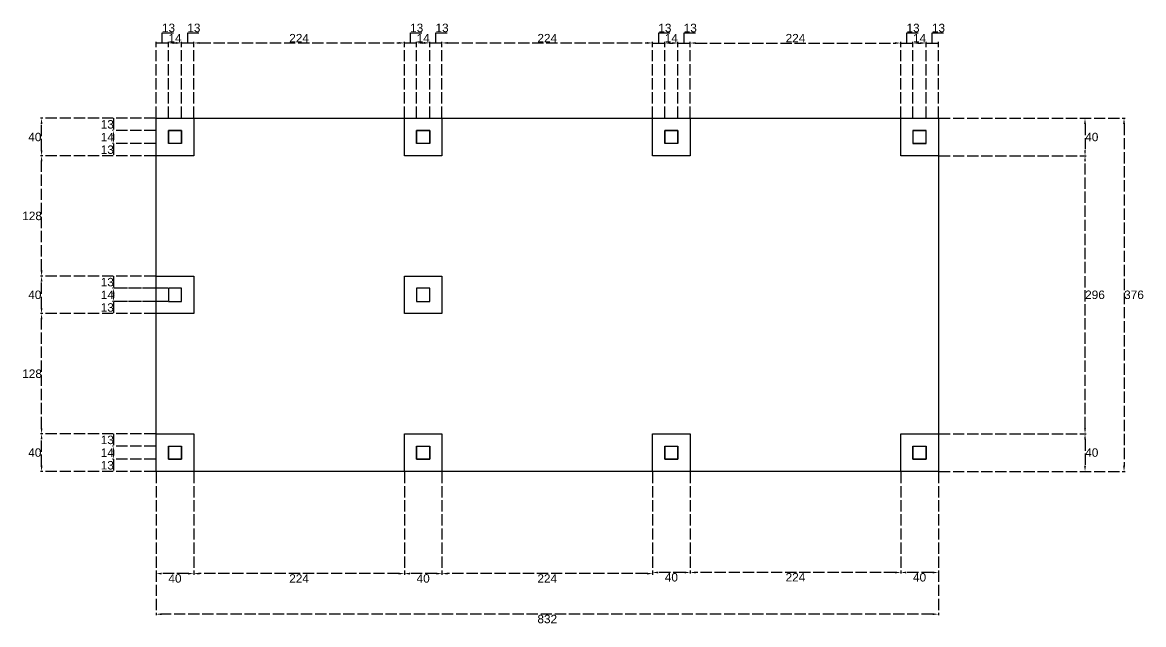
# Model space of a CAD drawing. Header units: millimetres. Extents: x 1435 to 6169, y 1613 to 2820.
# Drawn here: x 4977 to 6169, y 1613 to 2254 of the extents above; entities that cross this region are included whole.
import ezdxf

# ---------------------------------------------------------------- set-up
doc = ezdxf.new("R2010")
doc.units = ezdxf.units.MM
doc.linetypes.add('ACAD_ISO02W100', pattern=[15, 12, -3])
doc.styles.add('Beschriftung', font='Arial.ttf')
doc.dimstyles.new('ISO-25', dxfattribs={"dimtxt": 9, "dimasz": 6, "dimexe": 1.25, "dimexo": 0.625, "dimtad": 2, "dimtih": 1, "dimtoh": 1, "dimtxsty": 'Beschriftung', "dimcen": 2.5, "dimclrd": 6, "dimclre": 6, "dimclrt": 6, "dimadec": 0, "dimazin": 0, "dimtfac": 1, "dimtmove": 1, "dimatfit": 3, "dimfxl": 1, "dimarcsym": 0})

# ---------------------------------------------------------------- blocks, each defined once
blk = doc.blocks.new('*D35')
at = {"color": 6, "linetype": 'ACAD_ISO02W100', "lineweight": -2, "transparency": 16777216}
for p, q in [((5951.7, 2151.6), (6108.3, 2151.6)), ((6107.1, 2145.6), (6107.1, 2117.6)), ((5951.7, 2111.6), (6108.3, 2111.6))]:
    blk.add_line(p, q, dxfattribs=at)
at = {"color": 6, "transparency": 16777216}
for points in [[(6106.1, 2145.6), (6108.1, 2145.6), (6107.1, 2151.6)], [(6106.1, 2117.6), (6108.1, 2117.6), (6107.1, 2111.6)]]:
    blk.add_solid(points, dxfattribs=at)
at = {"layer": 'Defpoints', "color": 0, "transparency": 16777216}
for p in [(5951.1, 2151.6), (5951.1, 2111.6), (6107.1, 2111.6)]:
    blk.add_point(p, dxfattribs=at)
at = {"color": 6, "transparency": 16777216, "insert": (6114.3, 2131.6), "char_height": 9, "attachment_point": 5, "style": 'Beschriftung'}
blk.add_mtext('40', dxfattribs=at)
blk = doc.blocks.new('*D36')
at = {"color": 6, "linetype": 'ACAD_ISO02W100', "lineweight": -2, "transparency": 16777216}
for p, q in [((5951.7, 1815.6), (6108.3, 1815.6)), ((6107.1, 1809.6), (6107.1, 1781.6)), ((5951.7, 1775.6), (6108.3, 1775.6))]:
    blk.add_line(p, q, dxfattribs=at)
at = {"color": 6, "transparency": 16777216}
for points in [[(6106.1, 1809.6), (6108.1, 1809.6), (6107.1, 1815.6)], [(6106.1, 1781.6), (6108.1, 1781.6), (6107.1, 1775.6)]]:
    blk.add_solid(points, dxfattribs=at)
at = {"layer": 'Defpoints', "color": 0, "transparency": 16777216}
for p in [(5951.1, 1815.6), (5951.1, 1775.6), (6107.1, 1775.6)]:
    blk.add_point(p, dxfattribs=at)
at = {"color": 6, "transparency": 16777216, "insert": (6114.3, 1795.6), "char_height": 9, "attachment_point": 5, "style": 'Beschriftung'}
blk.add_mtext('40', dxfattribs=at)
blk = doc.blocks.new('*D37')
at = {"color": 6, "linetype": 'ACAD_ISO02W100', "lineweight": -2, "transparency": 16777216}
for p, q in [((5911.1, 1775), (5911.1, 1666.8)), ((5951.1, 1775), (5951.1, 1666.8)), ((5945.1, 1668), (5917.1, 1668))]:
    blk.add_line(p, q, dxfattribs=at)
at = {"color": 6, "transparency": 16777216}
for points in [[(5917.1, 1669), (5917.1, 1667), (5911.1, 1668)], [(5945.1, 1669), (5945.1, 1667), (5951.1, 1668)]]:
    blk.add_solid(points, dxfattribs=at)
at = {"layer": 'Defpoints', "color": 0, "transparency": 16777216}
for p in [(5911.1, 1775.6), (5951.1, 1775.6), (5911.1, 1668)]:
    blk.add_point(p, dxfattribs=at)
at = {"color": 6, "transparency": 16777216, "insert": (5931.1, 1662.8), "char_height": 9, "attachment_point": 5, "style": 'Beschriftung'}
blk.add_mtext('40', dxfattribs=at)
blk = doc.blocks.new('*D38')
at = {"color": 6, "linetype": 'ACAD_ISO02W100', "lineweight": -2, "transparency": 16777216}
for p, q in [((5687.1, 1775), (5687.1, 1666.8)), ((5911.1, 1775), (5911.1, 1666.8)), ((5905.1, 1668), (5693.1, 1668))]:
    blk.add_line(p, q, dxfattribs=at)
at = {"color": 6, "transparency": 16777216}
for points in [[(5693.1, 1669), (5693.1, 1667), (5687.1, 1668)], [(5905.1, 1669), (5905.1, 1667), (5911.1, 1668)]]:
    blk.add_solid(points, dxfattribs=at)
at = {"layer": 'Defpoints', "color": 0, "transparency": 16777216}
for p in [(5687.1, 1775.6), (5911.1, 1775.6), (5687.1, 1668)]:
    blk.add_point(p, dxfattribs=at)
at = {"color": 6, "transparency": 16777216, "insert": (5799.1, 1662.9), "char_height": 9, "attachment_point": 5, "style": 'Beschriftung'}
blk.add_mtext('224', dxfattribs=at)
blk = doc.blocks.new('*D39')
at = {"color": 6, "linetype": 'ACAD_ISO02W100', "lineweight": -2, "transparency": 16777216}
for p, q in [((5647.1, 1775), (5647.1, 1666.8)), ((5687.1, 1775), (5687.1, 1666.8)), ((5681.1, 1668), (5653.1, 1668))]:
    blk.add_line(p, q, dxfattribs=at)
at = {"color": 6, "transparency": 16777216}
for points in [[(5653.1, 1669), (5653.1, 1667), (5647.1, 1668)], [(5681.1, 1669), (5681.1, 1667), (5687.1, 1668)]]:
    blk.add_solid(points, dxfattribs=at)
at = {"layer": 'Defpoints', "color": 0, "transparency": 16777216}
for p in [(5647.1, 1775.6), (5687.1, 1775.6), (5647.1, 1668)]:
    blk.add_point(p, dxfattribs=at)
at = {"color": 6, "transparency": 16777216, "insert": (5667.1, 1662.8), "char_height": 9, "attachment_point": 5, "style": 'Beschriftung'}
blk.add_mtext('40', dxfattribs=at)
blk = doc.blocks.new('*D40')
at = {"color": 6, "linetype": 'ACAD_ISO02W100', "lineweight": -2, "transparency": 16777216}
for p, q in [((5423.1, 1775), (5423.1, 1665.5)), ((5647.1, 1775), (5647.1, 1665.5)), ((5641.1, 1666.8), (5429.1, 1666.8))]:
    blk.add_line(p, q, dxfattribs=at)
at = {"color": 6, "transparency": 16777216}
for points in [[(5429.1, 1667.8), (5429.1, 1665.8), (5423.1, 1666.8)], [(5641.1, 1667.8), (5641.1, 1665.8), (5647.1, 1666.8)]]:
    blk.add_solid(points, dxfattribs=at)
at = {"layer": 'Defpoints', "color": 0, "transparency": 16777216}
for p in [(5423.1, 1775.6), (5647.1, 1775.6), (5423.1, 1666.8)]:
    blk.add_point(p, dxfattribs=at)
at = {"color": 6, "transparency": 16777216, "insert": (5535.1, 1661.6), "char_height": 9, "attachment_point": 5, "style": 'Beschriftung'}
blk.add_mtext('224', dxfattribs=at)
blk = doc.blocks.new('*D41')
at = {"color": 6, "linetype": 'ACAD_ISO02W100', "lineweight": -2, "transparency": 16777216}
for p, q in [((5383.1, 1775), (5383.1, 1665.5)), ((5423.1, 1775), (5423.1, 1665.5)), ((5417.1, 1666.8), (5389.1, 1666.8))]:
    blk.add_line(p, q, dxfattribs=at)
at = {"color": 6, "transparency": 16777216}
for points in [[(5389.1, 1667.8), (5389.1, 1665.8), (5383.1, 1666.8)], [(5417.1, 1667.8), (5417.1, 1665.8), (5423.1, 1666.8)]]:
    blk.add_solid(points, dxfattribs=at)
at = {"layer": 'Defpoints', "color": 0, "transparency": 16777216}
for p in [(5383.1, 1775.6), (5423.1, 1775.6), (5383.1, 1666.8)]:
    blk.add_point(p, dxfattribs=at)
at = {"color": 6, "transparency": 16777216, "insert": (5403.1, 1661.6), "char_height": 9, "attachment_point": 5, "style": 'Beschriftung'}
blk.add_mtext('40', dxfattribs=at)
blk = doc.blocks.new('*D42')
at = {"color": 6, "linetype": 'ACAD_ISO02W100', "lineweight": -2, "transparency": 16777216}
for p, q in [((5159.1, 1775), (5159.1, 1665.5)), ((5383.1, 1775), (5383.1, 1665.5)), ((5377.1, 1666.8), (5165.1, 1666.8))]:
    blk.add_line(p, q, dxfattribs=at)
at = {"color": 6, "transparency": 16777216}
for points in [[(5165.1, 1667.8), (5165.1, 1665.8), (5159.1, 1666.8)], [(5377.1, 1667.8), (5377.1, 1665.8), (5383.1, 1666.8)]]:
    blk.add_solid(points, dxfattribs=at)
at = {"layer": 'Defpoints', "color": 0, "transparency": 16777216}
for p in [(5159.1, 1775.6), (5383.1, 1775.6), (5159.1, 1666.8)]:
    blk.add_point(p, dxfattribs=at)
at = {"color": 6, "transparency": 16777216, "insert": (5271.1, 1661.6), "char_height": 9, "attachment_point": 5, "style": 'Beschriftung'}
blk.add_mtext('224', dxfattribs=at)
blk = doc.blocks.new('*D43')
at = {"color": 6, "linetype": 'ACAD_ISO02W100', "lineweight": -2, "transparency": 16777216}
for p, q in [((5119.1, 1775), (5119.1, 1665.5)), ((5159.1, 1775), (5159.1, 1665.5)), ((5153.1, 1666.8), (5125.1, 1666.8))]:
    blk.add_line(p, q, dxfattribs=at)
at = {"color": 6, "transparency": 16777216}
for points in [[(5125.1, 1667.8), (5125.1, 1665.8), (5119.1, 1666.8)], [(5153.1, 1667.8), (5153.1, 1665.8), (5159.1, 1666.8)]]:
    blk.add_solid(points, dxfattribs=at)
at = {"layer": 'Defpoints', "color": 0, "transparency": 16777216}
for p in [(5119.1, 1775.6), (5159.1, 1775.6), (5119.1, 1666.8)]:
    blk.add_point(p, dxfattribs=at)
at = {"color": 6, "transparency": 16777216, "insert": (5139.1, 1661.6), "char_height": 9, "attachment_point": 5, "style": 'Beschriftung'}
blk.add_mtext('40', dxfattribs=at)
blk = doc.blocks.new('*D44')
at = {"color": 6, "linetype": 'ACAD_ISO02W100', "lineweight": -2, "transparency": 16777216}
for p, q in [((5951.7, 2151.6), (6149.9, 2151.6)), ((6148.6, 2145.6), (6148.6, 1781.6)), ((5951.7, 1775.6), (6149.9, 1775.6))]:
    blk.add_line(p, q, dxfattribs=at)
at = {"color": 6, "transparency": 16777216}
for points in [[(6147.6, 2145.6), (6149.6, 2145.6), (6148.6, 2151.6)], [(6147.6, 1781.6), (6149.6, 1781.6), (6148.6, 1775.6)]]:
    blk.add_solid(points, dxfattribs=at)
at = {"layer": 'Defpoints', "color": 0, "transparency": 16777216}
for p in [(5951.1, 2151.6), (5951.1, 1775.6), (6148.6, 1775.6)]:
    blk.add_point(p, dxfattribs=at)
at = {"color": 6, "transparency": 16777216, "insert": (6159.2, 1963.6), "char_height": 9, "attachment_point": 5, "style": 'Beschriftung'}
blk.add_mtext('376', dxfattribs=at)
blk = doc.blocks.new('*D45')
at = {"color": 6, "linetype": 'ACAD_ISO02W100', "lineweight": -2, "transparency": 16777216}
for p, q in [((5119.1, 1775), (5119.1, 1622.4)), ((5951.1, 1775), (5951.1, 1622.4)), ((5945.1, 1623.6), (5125.1, 1623.6))]:
    blk.add_line(p, q, dxfattribs=at)
at = {"color": 6, "transparency": 16777216}
for points in [[(5125.1, 1624.6), (5125.1, 1622.6), (5119.1, 1623.6)], [(5945.1, 1624.6), (5945.1, 1622.6), (5951.1, 1623.6)]]:
    blk.add_solid(points, dxfattribs=at)
at = {"layer": 'Defpoints', "color": 0, "transparency": 16777216}
for p in [(5119.1, 1775.6), (5951.1, 1775.6), (5119.1, 1623.6)]:
    blk.add_point(p, dxfattribs=at)
at = {"color": 6, "transparency": 16777216, "insert": (5535.1, 1618.4), "char_height": 9, "attachment_point": 5, "style": 'Beschriftung'}
blk.add_mtext('832', dxfattribs=at)
blk = doc.blocks.new('*D46')
at = {"color": 6, "linetype": 'ACAD_ISO02W100', "lineweight": -2, "transparency": 16777216}
for p, q in [((5118.5, 1815.6), (4996, 1815.6)), ((4997.2, 1781.6), (4997.2, 1809.6)), ((5118.5, 1775.6), (4996, 1775.6))]:
    blk.add_line(p, q, dxfattribs=at)
at = {"color": 6, "transparency": 16777216}
for points in [[(4996.2, 1809.6), (4998.2, 1809.6), (4997.2, 1815.6)], [(4996.2, 1781.6), (4998.2, 1781.6), (4997.2, 1775.6)]]:
    blk.add_solid(points, dxfattribs=at)
at = {"layer": 'Defpoints', "color": 0, "transparency": 16777216}
for p in [(4997.2, 1815.6), (5119.1, 1815.6), (5119.1, 1775.6)]:
    blk.add_point(p, dxfattribs=at)
at = {"color": 6, "transparency": 16777216, "insert": (4990, 1795.6), "char_height": 9, "attachment_point": 5, "style": 'Beschriftung'}
blk.add_mtext('40', dxfattribs=at)
blk = doc.blocks.new('*D47')
at = {"color": 6, "linetype": 'ACAD_ISO02W100', "lineweight": -2, "transparency": 16777216}
for p, q in [((5118.5, 1943.6), (4996, 1943.6)), ((4997.2, 1821.6), (4997.2, 1937.6)), ((5118.5, 1815.6), (4996, 1815.6))]:
    blk.add_line(p, q, dxfattribs=at)
at = {"color": 6, "transparency": 16777216}
for points in [[(4996.2, 1937.6), (4998.2, 1937.6), (4997.2, 1943.6)], [(4996.2, 1821.6), (4998.2, 1821.6), (4997.2, 1815.6)]]:
    blk.add_solid(points, dxfattribs=at)
at = {"layer": 'Defpoints', "color": 0, "transparency": 16777216}
for p in [(4997.2, 1943.6), (5119.1, 1943.6), (5119.1, 1815.6)]:
    blk.add_point(p, dxfattribs=at)
at = {"color": 6, "transparency": 16777216, "insert": (4987.1, 1879.6), "char_height": 9, "attachment_point": 5, "style": 'Beschriftung'}
blk.add_mtext('128', dxfattribs=at)
blk = doc.blocks.new('*D48')
at = {"color": 6, "linetype": 'ACAD_ISO02W100', "lineweight": -2, "transparency": 16777216}
for p, q in [((5118.5, 1983.6), (4996, 1983.6)), ((4997.2, 1949.6), (4997.2, 1977.6)), ((5118.5, 1943.6), (4996, 1943.6))]:
    blk.add_line(p, q, dxfattribs=at)
at = {"color": 6, "transparency": 16777216}
for points in [[(4996.2, 1977.6), (4998.2, 1977.6), (4997.2, 1983.6)], [(4996.2, 1949.6), (4998.2, 1949.6), (4997.2, 1943.6)]]:
    blk.add_solid(points, dxfattribs=at)
at = {"layer": 'Defpoints', "color": 0, "transparency": 16777216}
for p in [(4997.2, 1983.6), (5119.1, 1983.6), (5119.1, 1943.6)]:
    blk.add_point(p, dxfattribs=at)
at = {"color": 6, "transparency": 16777216, "insert": (4990, 1963.6), "char_height": 9, "attachment_point": 5, "style": 'Beschriftung'}
blk.add_mtext('40', dxfattribs=at)
blk = doc.blocks.new('*D49')
at = {"color": 6, "linetype": 'ACAD_ISO02W100', "lineweight": -2, "transparency": 16777216}
for p, q in [((5118.5, 2111.6), (4996, 2111.6)), ((4997.2, 1989.6), (4997.2, 2105.6)), ((5118.5, 1983.6), (4996, 1983.6))]:
    blk.add_line(p, q, dxfattribs=at)
at = {"color": 6, "transparency": 16777216}
for points in [[(4996.2, 2105.6), (4998.2, 2105.6), (4997.2, 2111.6)], [(4996.2, 1989.6), (4998.2, 1989.6), (4997.2, 1983.6)]]:
    blk.add_solid(points, dxfattribs=at)
at = {"layer": 'Defpoints', "color": 0, "transparency": 16777216}
for p in [(4997.2, 2111.6), (5119.1, 2111.6), (5119.1, 1983.6)]:
    blk.add_point(p, dxfattribs=at)
at = {"color": 6, "transparency": 16777216, "insert": (4987.1, 2047.6), "char_height": 9, "attachment_point": 5, "style": 'Beschriftung'}
blk.add_mtext('128', dxfattribs=at)
blk = doc.blocks.new('*D50')
at = {"color": 6, "linetype": 'ACAD_ISO02W100', "lineweight": -2, "transparency": 16777216}
for p, q in [((5118.5, 2151.6), (4996, 2151.6)), ((4997.2, 2117.6), (4997.2, 2145.6)), ((5118.5, 2111.6), (4996, 2111.6))]:
    blk.add_line(p, q, dxfattribs=at)
at = {"color": 6, "transparency": 16777216}
for points in [[(4996.2, 2145.6), (4998.2, 2145.6), (4997.2, 2151.6)], [(4996.2, 2117.6), (4998.2, 2117.6), (4997.2, 2111.6)]]:
    blk.add_solid(points, dxfattribs=at)
at = {"layer": 'Defpoints', "color": 0, "transparency": 16777216}
for p in [(4997.2, 2151.6), (5119.1, 2151.6), (5119.1, 2111.6)]:
    blk.add_point(p, dxfattribs=at)
at = {"color": 6, "transparency": 16777216, "insert": (4990, 2131.6), "char_height": 9, "attachment_point": 5, "style": 'Beschriftung'}
blk.add_mtext('40', dxfattribs=at)
blk = doc.blocks.new('*D51')
at = {"color": 6, "linetype": 'ACAD_ISO02W100', "lineweight": -2, "transparency": 16777216}
for p, q in [((5951.7, 2111.6), (6108.3, 2111.6)), ((6107.1, 1821.6), (6107.1, 2105.6)), ((5951.7, 1815.6), (6108.3, 1815.6))]:
    blk.add_line(p, q, dxfattribs=at)
at = {"color": 6, "transparency": 16777216}
for points in [[(6106.1, 2105.6), (6108.1, 2105.6), (6107.1, 2111.6)], [(6106.1, 1821.6), (6108.1, 1821.6), (6107.1, 1815.6)]]:
    blk.add_solid(points, dxfattribs=at)
at = {"layer": 'Defpoints', "color": 0, "transparency": 16777216}
for p in [(5951.1, 2111.6), (6107.1, 2111.6), (5951.1, 1815.6)]:
    blk.add_point(p, dxfattribs=at)
at = {"color": 6, "transparency": 16777216, "insert": (6117.7, 1963.6), "char_height": 9, "attachment_point": 5, "style": 'Beschriftung'}
blk.add_mtext('296', dxfattribs=at)
blk = doc.blocks.new('*D52')
at = {"color": 6, "linetype": 'ACAD_ISO02W100', "lineweight": -2, "transparency": 16777216}
for p, q in [((5125.6, 2231.8), (5125.6, 2242.6)), ((5125.6, 2242.6), (5138.9, 2242.6)), ((5119.1, 2152.3), (5119.1, 2233)), ((5119.1, 2231.8), (5132.1, 2231.8)), ((5119.1, 2231.8), (5132.1, 2231.8)), ((5132.1, 2152.3), (5132.1, 2233))]:
    blk.add_line(p, q, dxfattribs=at)
at = {"layer": 'Defpoints', "color": 0, "transparency": 16777216}
for p in [(5132.1, 2231.8), (5119.1, 2151.6), (5132.1, 2151.6)]:
    blk.add_point(p, dxfattribs=at)
at = {"color": 6, "transparency": 16777216, "insert": (5132.2, 2247.8), "char_height": 9, "attachment_point": 5, "style": 'Beschriftung'}
blk.add_mtext('13', dxfattribs=at)
blk = doc.blocks.new('*D53')
at = {"color": 6, "linetype": 'ACAD_ISO02W100', "lineweight": -2, "transparency": 16777216}
for p, q in [((5132.1, 2152.3), (5132.1, 2233)), ((5138.1, 2231.8), (5140.1, 2231.8)), ((5146.1, 2152.3), (5146.1, 2233))]:
    blk.add_line(p, q, dxfattribs=at)
at = {"color": 6, "transparency": 16777216}
for points in [[(5138.1, 2232.8), (5138.1, 2230.8), (5132.1, 2231.8)], [(5140.1, 2232.8), (5140.1, 2230.8), (5146.1, 2231.8)]]:
    blk.add_solid(points, dxfattribs=at)
at = {"layer": 'Defpoints', "color": 0, "transparency": 16777216}
for p in [(5146.1, 2231.8), (5132.1, 2151.6), (5146.1, 2151.6)]:
    blk.add_point(p, dxfattribs=at)
at = {"color": 6, "transparency": 16777216, "insert": (5139.1, 2236.9), "char_height": 9, "attachment_point": 5, "style": 'Beschriftung'}
blk.add_mtext('14', dxfattribs=at)
blk = doc.blocks.new('*D54')
at = {"color": 6, "linetype": 'ACAD_ISO02W100', "lineweight": -2, "transparency": 16777216}
for p, q in [((5152.6, 2231.8), (5152.6, 2242.6)), ((5152.6, 2242.6), (5165.9, 2242.6)), ((5146.1, 2152.3), (5146.1, 2233)), ((5146.1, 2231.8), (5159.1, 2231.8)), ((5146.1, 2231.8), (5159.1, 2231.8)), ((5159.1, 2152.3), (5159.1, 2233))]:
    blk.add_line(p, q, dxfattribs=at)
at = {"layer": 'Defpoints', "color": 0, "transparency": 16777216}
for p in [(5159.1, 2231.8), (5146.1, 2151.6), (5159.1, 2151.6)]:
    blk.add_point(p, dxfattribs=at)
at = {"color": 6, "transparency": 16777216, "insert": (5159.2, 2247.8), "char_height": 9, "attachment_point": 5, "style": 'Beschriftung'}
blk.add_mtext('13', dxfattribs=at)
blk = doc.blocks.new('*D55')
at = {"color": 6, "linetype": 'ACAD_ISO02W100', "lineweight": -2, "transparency": 16777216}
for p, q in [((5159.1, 2152.3), (5159.1, 2233)), ((5165.1, 2231.8), (5377.1, 2231.8)), ((5383.1, 2152.3), (5383.1, 2233))]:
    blk.add_line(p, q, dxfattribs=at)
at = {"color": 6, "transparency": 16777216}
for points in [[(5165.1, 2232.8), (5165.1, 2230.8), (5159.1, 2231.8)], [(5377.1, 2232.8), (5377.1, 2230.8), (5383.1, 2231.8)]]:
    blk.add_solid(points, dxfattribs=at)
at = {"layer": 'Defpoints', "color": 0, "transparency": 16777216}
for p in [(5383.1, 2231.8), (5159.1, 2151.6), (5383.1, 2151.6)]:
    blk.add_point(p, dxfattribs=at)
at = {"color": 6, "transparency": 16777216, "insert": (5271.1, 2236.9), "char_height": 9, "attachment_point": 5, "style": 'Beschriftung'}
blk.add_mtext('224', dxfattribs=at)
blk = doc.blocks.new('*D56')
at = {"color": 6, "linetype": 'ACAD_ISO02W100', "lineweight": -2, "transparency": 16777216}
for p, q in [((5389.6, 2231.8), (5389.6, 2242.6)), ((5389.6, 2242.6), (5402.9, 2242.6)), ((5383.1, 2152.3), (5383.1, 2233)), ((5383.1, 2231.8), (5396.1, 2231.8)), ((5383.1, 2231.8), (5396.1, 2231.8)), ((5396.1, 2152.3), (5396.1, 2233))]:
    blk.add_line(p, q, dxfattribs=at)
at = {"layer": 'Defpoints', "color": 0, "transparency": 16777216}
for p in [(5396.1, 2231.8), (5383.1, 2151.6), (5396.1, 2151.6)]:
    blk.add_point(p, dxfattribs=at)
at = {"color": 6, "transparency": 16777216, "insert": (5396.2, 2247.8), "char_height": 9, "attachment_point": 5, "style": 'Beschriftung'}
blk.add_mtext('13', dxfattribs=at)
blk = doc.blocks.new('*D57')
at = {"color": 6, "linetype": 'ACAD_ISO02W100', "lineweight": -2, "transparency": 16777216}
for p, q in [((5396.1, 2152.3), (5396.1, 2233)), ((5402.1, 2231.8), (5404.1, 2231.8)), ((5410.1, 2152.3), (5410.1, 2233))]:
    blk.add_line(p, q, dxfattribs=at)
at = {"color": 6, "transparency": 16777216}
for points in [[(5402.1, 2232.8), (5402.1, 2230.8), (5396.1, 2231.8)], [(5404.1, 2232.8), (5404.1, 2230.8), (5410.1, 2231.8)]]:
    blk.add_solid(points, dxfattribs=at)
at = {"layer": 'Defpoints', "color": 0, "transparency": 16777216}
for p in [(5410.1, 2231.8), (5396.1, 2151.6), (5410.1, 2151.6)]:
    blk.add_point(p, dxfattribs=at)
at = {"color": 6, "transparency": 16777216, "insert": (5403.1, 2236.9), "char_height": 9, "attachment_point": 5, "style": 'Beschriftung'}
blk.add_mtext('14', dxfattribs=at)
blk = doc.blocks.new('*D58')
at = {"color": 6, "linetype": 'ACAD_ISO02W100', "lineweight": -2, "transparency": 16777216}
for p, q in [((5416.6, 2231.8), (5416.6, 2242.6)), ((5416.6, 2242.6), (5429.9, 2242.6)), ((5410.1, 2152.3), (5410.1, 2233)), ((5410.1, 2231.8), (5423.1, 2231.8)), ((5410.1, 2231.8), (5423.1, 2231.8)), ((5423.1, 2152.3), (5423.1, 2233))]:
    blk.add_line(p, q, dxfattribs=at)
at = {"layer": 'Defpoints', "color": 0, "transparency": 16777216}
for p in [(5423.1, 2231.8), (5410.1, 2151.6), (5423.1, 2151.6)]:
    blk.add_point(p, dxfattribs=at)
at = {"color": 6, "transparency": 16777216, "insert": (5423.2, 2247.8), "char_height": 9, "attachment_point": 5, "style": 'Beschriftung'}
blk.add_mtext('13', dxfattribs=at)
blk = doc.blocks.new('*D59')
at = {"color": 6, "linetype": 'ACAD_ISO02W100', "lineweight": -2, "transparency": 16777216}
for p, q in [((5423.1, 2152.3), (5423.1, 2233)), ((5429.1, 2231.8), (5641.1, 2231.8)), ((5647.1, 2152.3), (5647.1, 2233))]:
    blk.add_line(p, q, dxfattribs=at)
at = {"color": 6, "transparency": 16777216}
for points in [[(5429.1, 2232.8), (5429.1, 2230.8), (5423.1, 2231.8)], [(5641.1, 2232.8), (5641.1, 2230.8), (5647.1, 2231.8)]]:
    blk.add_solid(points, dxfattribs=at)
at = {"layer": 'Defpoints', "color": 0, "transparency": 16777216}
for p in [(5647.1, 2231.8), (5423.1, 2151.6), (5647.1, 2151.6)]:
    blk.add_point(p, dxfattribs=at)
at = {"color": 6, "transparency": 16777216, "insert": (5535.1, 2236.9), "char_height": 9, "attachment_point": 5, "style": 'Beschriftung'}
blk.add_mtext('224', dxfattribs=at)
blk = doc.blocks.new('*D60')
at = {"color": 6, "linetype": 'ACAD_ISO02W100', "lineweight": -2, "transparency": 16777216}
for p, q in [((5653.6, 2231.7), (5653.6, 2242.5)), ((5653.6, 2242.5), (5666.9, 2242.5)), ((5647.1, 2152.3), (5647.1, 2233)), ((5647.1, 2231.7), (5660.1, 2231.7)), ((5647.1, 2231.7), (5660.1, 2231.7)), ((5660.1, 2152.3), (5660.1, 2233))]:
    blk.add_line(p, q, dxfattribs=at)
at = {"layer": 'Defpoints', "color": 0, "transparency": 16777216}
for p in [(5660.1, 2231.7), (5647.1, 2151.6), (5660.1, 2151.6)]:
    blk.add_point(p, dxfattribs=at)
at = {"color": 6, "transparency": 16777216, "insert": (5660.2, 2247.7), "char_height": 9, "attachment_point": 5, "style": 'Beschriftung'}
blk.add_mtext('13', dxfattribs=at)
blk = doc.blocks.new('*D61')
at = {"color": 6, "linetype": 'ACAD_ISO02W100', "lineweight": -2, "transparency": 16777216}
for p, q in [((5660.1, 2152.3), (5660.1, 2233)), ((5666.1, 2231.7), (5668.1, 2231.7)), ((5674.1, 2152.3), (5674.1, 2233))]:
    blk.add_line(p, q, dxfattribs=at)
at = {"color": 6, "transparency": 16777216}
for points in [[(5666.1, 2232.7), (5666.1, 2230.7), (5660.1, 2231.7)], [(5668.1, 2232.7), (5668.1, 2230.7), (5674.1, 2231.7)]]:
    blk.add_solid(points, dxfattribs=at)
at = {"layer": 'Defpoints', "color": 0, "transparency": 16777216}
for p in [(5674.1, 2231.7), (5660.1, 2151.6), (5674.1, 2151.6)]:
    blk.add_point(p, dxfattribs=at)
at = {"color": 6, "transparency": 16777216, "insert": (5667.1, 2236.9), "char_height": 9, "attachment_point": 5, "style": 'Beschriftung'}
blk.add_mtext('14', dxfattribs=at)
blk = doc.blocks.new('*D62')
at = {"color": 6, "linetype": 'ACAD_ISO02W100', "lineweight": -2, "transparency": 16777216}
for p, q in [((5680.6, 2231.7), (5680.6, 2242.5)), ((5680.6, 2242.5), (5693.9, 2242.5)), ((5674.1, 2152.3), (5674.1, 2233)), ((5674.1, 2231.7), (5687.1, 2231.7)), ((5674.1, 2231.7), (5687.1, 2231.7)), ((5687.1, 2152.3), (5687.1, 2233))]:
    blk.add_line(p, q, dxfattribs=at)
at = {"layer": 'Defpoints', "color": 0, "transparency": 16777216}
for p in [(5687.1, 2231.7), (5674.1, 2151.6), (5687.1, 2151.6)]:
    blk.add_point(p, dxfattribs=at)
at = {"color": 6, "transparency": 16777216, "insert": (5687.2, 2247.7), "char_height": 9, "attachment_point": 5, "style": 'Beschriftung'}
blk.add_mtext('13', dxfattribs=at)
blk = doc.blocks.new('*D63')
at = {"color": 6, "linetype": 'ACAD_ISO02W100', "lineweight": -2, "transparency": 16777216}
for p, q in [((5687.1, 2152.3), (5687.1, 2233)), ((5693.1, 2231.7), (5905.1, 2231.7)), ((5911.1, 2152.3), (5911.1, 2233))]:
    blk.add_line(p, q, dxfattribs=at)
at = {"color": 6, "transparency": 16777216}
for points in [[(5693.1, 2232.7), (5693.1, 2230.7), (5687.1, 2231.7)], [(5905.1, 2232.7), (5905.1, 2230.7), (5911.1, 2231.7)]]:
    blk.add_solid(points, dxfattribs=at)
at = {"layer": 'Defpoints', "color": 0, "transparency": 16777216}
for p in [(5911.1, 2231.7), (5687.1, 2151.6), (5911.1, 2151.6)]:
    blk.add_point(p, dxfattribs=at)
at = {"color": 6, "transparency": 16777216, "insert": (5799.1, 2236.9), "char_height": 9, "attachment_point": 5, "style": 'Beschriftung'}
blk.add_mtext('224', dxfattribs=at)
blk = doc.blocks.new('*D64')
at = {"color": 6, "linetype": 'ACAD_ISO02W100', "lineweight": -2, "transparency": 16777216}
for p, q in [((5917.6, 2231.7), (5917.6, 2242.5)), ((5917.6, 2242.5), (5930.9, 2242.5)), ((5911.1, 2152.3), (5911.1, 2233)), ((5911.1, 2231.7), (5924.1, 2231.7)), ((5911.1, 2231.7), (5924.1, 2231.7)), ((5924.1, 2152.3), (5924.1, 2233))]:
    blk.add_line(p, q, dxfattribs=at)
at = {"layer": 'Defpoints', "color": 0, "transparency": 16777216}
for p in [(5924.1, 2231.7), (5911.1, 2151.6), (5924.1, 2151.6)]:
    blk.add_point(p, dxfattribs=at)
at = {"color": 6, "transparency": 16777216, "insert": (5924.2, 2247.7), "char_height": 9, "attachment_point": 5, "style": 'Beschriftung'}
blk.add_mtext('13', dxfattribs=at)
blk = doc.blocks.new('*D65')
at = {"color": 6, "linetype": 'ACAD_ISO02W100', "lineweight": -2, "transparency": 16777216}
for p, q in [((5924.1, 2152.3), (5924.1, 2233)), ((5930.1, 2231.7), (5932.1, 2231.7)), ((5938.1, 2152.3), (5938.1, 2233))]:
    blk.add_line(p, q, dxfattribs=at)
at = {"color": 6, "transparency": 16777216}
for points in [[(5930.1, 2232.7), (5930.1, 2230.7), (5924.1, 2231.7)], [(5932.1, 2232.7), (5932.1, 2230.7), (5938.1, 2231.7)]]:
    blk.add_solid(points, dxfattribs=at)
at = {"layer": 'Defpoints', "color": 0, "transparency": 16777216}
for p in [(5938.1, 2231.7), (5924.1, 2151.6), (5938.1, 2151.6)]:
    blk.add_point(p, dxfattribs=at)
at = {"color": 6, "transparency": 16777216, "insert": (5931.1, 2236.9), "char_height": 9, "attachment_point": 5, "style": 'Beschriftung'}
blk.add_mtext('14', dxfattribs=at)
blk = doc.blocks.new('*D66')
at = {"color": 6, "linetype": 'ACAD_ISO02W100', "lineweight": -2, "transparency": 16777216}
for p, q in [((5944.6, 2231.7), (5944.6, 2242.5)), ((5944.6, 2242.5), (5957.9, 2242.5)), ((5938.1, 2152.3), (5938.1, 2233)), ((5938.1, 2231.7), (5951.1, 2231.7)), ((5938.1, 2231.7), (5951.1, 2231.7)), ((5951.1, 2152.3), (5951.1, 2233))]:
    blk.add_line(p, q, dxfattribs=at)
at = {"layer": 'Defpoints', "color": 0, "transparency": 16777216}
for p in [(5951.1, 2231.7), (5938.1, 2151.6), (5951.1, 2151.6)]:
    blk.add_point(p, dxfattribs=at)
at = {"color": 6, "transparency": 16777216, "insert": (5951.2, 2247.7), "char_height": 9, "attachment_point": 5, "style": 'Beschriftung'}
blk.add_mtext('13', dxfattribs=at)
blk = doc.blocks.new('*D67')
at = {"color": 6, "linetype": 'ACAD_ISO02W100', "lineweight": -2, "transparency": 16777216}
for p, q in [((5118.5, 2151.6), (5072.5, 2151.6)), ((5073.8, 2151.6), (5073.8, 2138.6)), ((5118.5, 2138.6), (5072.5, 2138.6))]:
    blk.add_line(p, q, dxfattribs=at)
at = {"layer": 'Defpoints', "color": 0, "transparency": 16777216}
for p in [(5119.1, 2151.6), (5073.8, 2138.6), (5119.1, 2138.6)]:
    blk.add_point(p, dxfattribs=at)
at = {"color": 6, "transparency": 16777216, "insert": (5067.1, 2145.1), "char_height": 9, "attachment_point": 5, "style": 'Beschriftung'}
blk.add_mtext('13', dxfattribs=at)
blk = doc.blocks.new('*D68')
at = {"color": 6, "linetype": 'ACAD_ISO02W100', "lineweight": -2, "transparency": 16777216}
for p, q in [((5118.5, 2138.6), (5072.5, 2138.6)), ((5118.5, 2124.6), (5072.5, 2124.6)), ((5073.8, 2132.6), (5073.8, 2130.6))]:
    blk.add_line(p, q, dxfattribs=at)
at = {"color": 6, "transparency": 16777216}
for points in [[(5072.8, 2132.6), (5074.8, 2132.6), (5073.8, 2138.6)], [(5072.8, 2130.6), (5074.8, 2130.6), (5073.8, 2124.6)]]:
    blk.add_solid(points, dxfattribs=at)
at = {"layer": 'Defpoints', "color": 0, "transparency": 16777216}
for p in [(5119.1, 2138.6), (5073.8, 2124.6), (5119.1, 2124.6)]:
    blk.add_point(p, dxfattribs=at)
at = {"color": 6, "transparency": 16777216, "insert": (5067.2, 2131.6), "char_height": 9, "attachment_point": 5, "style": 'Beschriftung'}
blk.add_mtext('14', dxfattribs=at)
blk = doc.blocks.new('*D69')
at = {"color": 6, "linetype": 'ACAD_ISO02W100', "lineweight": -2, "transparency": 16777216}
for p, q in [((5118.5, 2124.6), (5072.5, 2124.6)), ((5073.8, 2124.6), (5073.8, 2111.6)), ((5118.5, 2111.6), (5072.5, 2111.6))]:
    blk.add_line(p, q, dxfattribs=at)
at = {"layer": 'Defpoints', "color": 0, "transparency": 16777216}
for p in [(5119.1, 2124.6), (5073.8, 2111.6), (5119.1, 2111.6)]:
    blk.add_point(p, dxfattribs=at)
at = {"color": 6, "transparency": 16777216, "insert": (5067.1, 2118.1), "char_height": 9, "attachment_point": 5, "style": 'Beschriftung'}
blk.add_mtext('13', dxfattribs=at)
blk = doc.blocks.new('*D70')
at = {"color": 6, "linetype": 'ACAD_ISO02W100', "lineweight": -2, "transparency": 16777216}
for p, q in [((5118.5, 1983.6), (5072.5, 1983.6)), ((5073.8, 1983.6), (5073.8, 1970.6)), ((5118.5, 1970.6), (5072.5, 1970.6))]:
    blk.add_line(p, q, dxfattribs=at)
at = {"layer": 'Defpoints', "color": 0, "transparency": 16777216}
for p in [(5119.1, 1983.6), (5073.8, 1970.6), (5119.1, 1970.6)]:
    blk.add_point(p, dxfattribs=at)
at = {"color": 6, "transparency": 16777216, "insert": (5067.1, 1977.1), "char_height": 9, "attachment_point": 5, "style": 'Beschriftung'}
blk.add_mtext('13', dxfattribs=at)
blk = doc.blocks.new('*D71')
at = {"color": 6, "linetype": 'ACAD_ISO02W100', "lineweight": -2, "transparency": 16777216}
for p, q in [((5131.5, 1970.6), (5072.5, 1970.6)), ((5131.5, 1956.6), (5072.5, 1956.6)), ((5073.8, 1964.6), (5073.8, 1962.6))]:
    blk.add_line(p, q, dxfattribs=at)
at = {"color": 6, "transparency": 16777216}
for points in [[(5072.8, 1964.6), (5074.8, 1964.6), (5073.8, 1970.6)], [(5072.8, 1962.6), (5074.8, 1962.6), (5073.8, 1956.6)]]:
    blk.add_solid(points, dxfattribs=at)
at = {"layer": 'Defpoints', "color": 0, "transparency": 16777216}
for p in [(5132.1, 1970.6), (5073.8, 1956.6), (5132.1, 1956.6)]:
    blk.add_point(p, dxfattribs=at)
at = {"color": 6, "transparency": 16777216, "insert": (5067.2, 1963.6), "char_height": 9, "attachment_point": 5, "style": 'Beschriftung'}
blk.add_mtext('14', dxfattribs=at)
blk = doc.blocks.new('*D72')
at = {"color": 6, "linetype": 'ACAD_ISO02W100', "lineweight": -2, "transparency": 16777216}
for p, q in [((5118.5, 1956.6), (5072.5, 1956.6)), ((5073.8, 1956.6), (5073.8, 1943.6)), ((5118.5, 1943.6), (5072.5, 1943.6))]:
    blk.add_line(p, q, dxfattribs=at)
at = {"layer": 'Defpoints', "color": 0, "transparency": 16777216}
for p in [(5119.1, 1956.6), (5073.8, 1943.6), (5119.1, 1943.6)]:
    blk.add_point(p, dxfattribs=at)
at = {"color": 6, "transparency": 16777216, "insert": (5067.1, 1950.1), "char_height": 9, "attachment_point": 5, "style": 'Beschriftung'}
blk.add_mtext('13', dxfattribs=at)
blk = doc.blocks.new('*D73')
at = {"color": 6, "linetype": 'ACAD_ISO02W100', "lineweight": -2, "transparency": 16777216}
for p, q in [((5118.5, 1815.6), (5072.5, 1815.6)), ((5073.8, 1815.6), (5073.8, 1802.6)), ((5118.5, 1802.6), (5072.5, 1802.6))]:
    blk.add_line(p, q, dxfattribs=at)
at = {"layer": 'Defpoints', "color": 0, "transparency": 16777216}
for p in [(5119.1, 1815.6), (5073.8, 1802.6), (5119.1, 1802.6)]:
    blk.add_point(p, dxfattribs=at)
at = {"color": 6, "transparency": 16777216, "insert": (5067.1, 1809.1), "char_height": 9, "attachment_point": 5, "style": 'Beschriftung'}
blk.add_mtext('13', dxfattribs=at)
blk = doc.blocks.new('*D74')
at = {"color": 6, "linetype": 'ACAD_ISO02W100', "lineweight": -2, "transparency": 16777216}
for p, q in [((5118.5, 1802.6), (5072.5, 1802.6)), ((5073.8, 1796.6), (5073.8, 1794.6)), ((5118.5, 1788.6), (5072.5, 1788.6))]:
    blk.add_line(p, q, dxfattribs=at)
at = {"color": 6, "transparency": 16777216}
for points in [[(5072.8, 1796.6), (5074.8, 1796.6), (5073.8, 1802.6)], [(5072.8, 1794.6), (5074.8, 1794.6), (5073.8, 1788.6)]]:
    blk.add_solid(points, dxfattribs=at)
at = {"layer": 'Defpoints', "color": 0, "transparency": 16777216}
for p in [(5119.1, 1802.6), (5073.8, 1788.6), (5119.1, 1788.6)]:
    blk.add_point(p, dxfattribs=at)
at = {"color": 6, "transparency": 16777216, "insert": (5067.2, 1795.6), "char_height": 9, "attachment_point": 5, "style": 'Beschriftung'}
blk.add_mtext('14', dxfattribs=at)
blk = doc.blocks.new('*D75')
at = {"color": 6, "linetype": 'ACAD_ISO02W100', "lineweight": -2, "transparency": 16777216}
for p, q in [((5118.5, 1788.6), (5072.5, 1788.6)), ((5073.8, 1788.6), (5073.8, 1775.6)), ((5118.5, 1775.6), (5072.5, 1775.6))]:
    blk.add_line(p, q, dxfattribs=at)
at = {"layer": 'Defpoints', "color": 0, "transparency": 16777216}
for p in [(5119.1, 1788.6), (5073.8, 1775.6), (5119.1, 1775.6)]:
    blk.add_point(p, dxfattribs=at)
at = {"color": 6, "transparency": 16777216, "insert": (5067.1, 1782.1), "char_height": 9, "attachment_point": 5, "style": 'Beschriftung'}
blk.add_mtext('13', dxfattribs=at)

msp = doc.modelspace()

# ---------------------------------------------------------------- linework, layer by layer
for points in [[(5119.093, 2151.631), (5159.093, 2151.631), (5159.093, 2111.631), (5119.093, 2111.631)], [(5119.093, 2151.631), (5951.093, 2151.631), (5951.093, 1775.631), (5119.093, 1775.631)], [(5383.093, 2151.631), (5423.093, 2151.631), (5423.093, 2111.631), (5383.093, 2111.631)], [(5647.093, 2151.631), (5687.093, 2151.631), (5687.093, 2111.631), (5647.093, 2111.631)], [(5911.093, 2151.631), (5951.093, 2151.631), (5951.093, 2111.631), (5911.093, 2111.631)], [(5132.093, 2138.631), (5146.093, 2138.631), (5146.093, 2124.631), (5132.093, 2124.631)], [(5396.093, 2138.631), (5410.093, 2138.631), (5410.093, 2124.631), (5396.093, 2124.631)], [(5660.093, 2138.631), (5674.093, 2138.631), (5674.093, 2124.631), (5660.093, 2124.631)], [(5938.093, 2138.631), (5924.093, 2138.631), (5924.093, 2124.631), (5938.093, 2124.631)], [(5119.093, 1983.631), (5159.093, 1983.631), (5159.093, 1943.631), (5119.093, 1943.631)], [(5383.093, 1983.631), (5423.093, 1983.631), (5423.093, 1943.631), (5383.093, 1943.631)], [(5132.093, 1956.631), (5146.093, 1956.631), (5146.093, 1970.631), (5132.093, 1970.631)], [(5396.093, 1956.631), (5410.093, 1956.631), (5410.093, 1970.631), (5396.093, 1970.631)], [(5119.093, 1815.631), (5159.093, 1815.631), (5159.093, 1775.631), (5119.093, 1775.631)], [(5383.093, 1815.631), (5423.093, 1815.631), (5423.093, 1775.631), (5383.093, 1775.631)], [(5647.093, 1815.631), (5687.093, 1815.631), (5687.093, 1775.631), (5647.093, 1775.631)], [(5911.093, 1815.631), (5951.093, 1815.631), (5951.093, 1775.631), (5911.093, 1775.631)], [(5132.093, 1802.631), (5146.093, 1802.631), (5146.093, 1788.631), (5132.093, 1788.631)], [(5396.093, 1802.631), (5410.093, 1802.631), (5410.093, 1788.631), (5396.093, 1788.631)], [(5660.093, 1802.631), (5674.093, 1802.631), (5674.093, 1788.631), (5660.093, 1788.631)], [(5924.093, 1802.631), (5938.093, 1802.631), (5938.093, 1788.631), (5924.093, 1788.631)]]:
    msp.add_lwpolyline(points, close=True)
for points in [[(5146.093, 2124.631), (5146.093, 2138.631), (5132.093, 2138.631), (5132.093, 2124.631)], [(5132.093, 2138.631), (5146.093, 2138.631)], [(5410.093, 2124.631), (5410.093, 2138.631), (5396.093, 2138.631), (5396.093, 2124.631)], [(5396.093, 2138.631), (5410.093, 2138.631)], [(5674.093, 2124.631), (5674.093, 2138.631), (5660.093, 2138.631), (5660.093, 2124.631)], [(5660.093, 2138.631), (5674.093, 2138.631)], [(5924.093, 2138.631), (5938.093, 2138.631)], [(5938.093, 2124.631), (5938.093, 2138.631), (5924.093, 2138.631), (5924.093, 2124.631)], [(5146.093, 2124.631), (5132.093, 2124.631)], [(5410.093, 2124.631), (5396.093, 2124.631)], [(5674.093, 2124.631), (5660.093, 2124.631)], [(5938.093, 2124.631), (5924.093, 2124.631)], [(5132.093, 1802.631), (5132.093, 1788.631), (5146.093, 1788.631), (5146.093, 1802.631)], [(5132.093, 1802.631), (5146.093, 1802.631)], [(5396.093, 1802.631), (5396.093, 1788.631), (5410.093, 1788.631), (5410.093, 1802.631)], [(5396.093, 1802.631), (5410.093, 1802.631)], [(5660.093, 1802.631), (5660.093, 1788.631), (5674.093, 1788.631), (5674.093, 1802.631)], [(5660.093, 1802.631), (5674.093, 1802.631)], [(5924.093, 1802.631), (5938.093, 1802.631)], [(5924.093, 1802.631), (5924.093, 1788.631), (5938.093, 1788.631), (5938.093, 1802.631)], [(5146.093, 1788.631), (5132.093, 1788.631)], [(5410.093, 1788.631), (5396.093, 1788.631)], [(5674.093, 1788.631), (5660.093, 1788.631)], [(5938.093, 1788.631), (5924.093, 1788.631)]]:
    msp.add_lwpolyline(points)

# ---------------------------------------------------------------- dimensions: what is measured, and where the dimension line sits
for base, p1, p2, picture, middle in [((5132.093, 2231.798), (5119.093, 2151.631), (5132.093, 2151.631), '*D52', (5126.218, 2247.781)), ((5146.093, 2231.798), (5132.093, 2151.631), (5146.093, 2151.631), '*D53', (5139.093, 2236.942)), ((5159.093, 2231.798), (5146.093, 2151.631), (5159.093, 2151.631), '*D54', (5153.218, 2247.781)), ((5383.093, 2231.798), (5159.093, 2151.631), (5383.093, 2151.631), '*D55', (5271.093, 2236.942)), ((5396.093, 2231.798), (5383.093, 2151.631), (5396.093, 2151.631), '*D56', (5390.218, 2247.781)), ((5410.093, 2231.798), (5396.093, 2151.631), (5410.093, 2151.631), '*D57', (5403.093, 2236.942)), ((5423.093, 2231.798), (5410.093, 2151.631), (5423.093, 2151.631), '*D58', (5417.218, 2247.781)), ((5647.093, 2231.798), (5423.093, 2151.631), (5647.093, 2151.631), '*D59', (5535.093, 2236.942)), ((5660.093, 2231.74), (5647.093, 2151.631), (5660.093, 2151.631), '*D60', (5654.218, 2247.722)), ((5674.093, 2231.74), (5660.093, 2151.631), (5674.093, 2151.631), '*D61', (5667.093, 2236.883)), ((5687.093, 2231.74), (5674.093, 2151.631), (5687.093, 2151.631), '*D62', (5681.218, 2247.722)), ((5911.093, 2231.74), (5687.093, 2151.631), (5911.093, 2151.631), '*D63', (5799.093, 2236.883)), ((5924.093, 2231.74), (5911.093, 2151.631), (5924.093, 2151.631), '*D64', (5918.218, 2247.722)), ((5938.093, 2231.74), (5924.093, 2151.631), (5938.093, 2151.631), '*D65', (5931.093, 2236.883)), ((5951.093, 2231.74), (5938.093, 2151.631), (5951.093, 2151.631), '*D66', (5945.218, 2247.722)), ((5119.093, 1666.771), (5159.093, 1775.631), (5119.093, 1775.631), '*D43', (5139.093, 1661.551)), ((5119.093, 1623.637), (5951.093, 1775.631), (5119.093, 1775.631), '*D45', (5535.093, 1618.413)), ((5159.093, 1666.771), (5383.093, 1775.631), (5159.093, 1775.631), '*D42', (5271.093, 1661.627)), ((5383.093, 1666.771), (5423.093, 1775.631), (5383.093, 1775.631), '*D41', (5403.093, 1661.551)), ((5423.093, 1666.771), (5647.093, 1775.631), (5423.093, 1775.631), '*D40', (5535.093, 1661.627)), ((5647.093, 1668.021), (5687.093, 1775.631), (5647.093, 1775.631), '*D39', (5667.093, 1662.801)), ((5687.093, 1668.021), (5911.093, 1775.631), (5687.093, 1775.631), '*D38', (5799.093, 1662.877)), ((5911.093, 1668.021), (5951.093, 1775.631), (5911.093, 1775.631), '*D37', (5931.093, 1662.801))]:
    dim = msp.add_linear_dim(base=base, p1=p1, p2=p2, dimstyle='ISO-25')
    dim.commit()
    dim.dimension.update_dxf_attribs({"geometry": picture, "text_midpoint": middle})
for base, p1, p2, picture, middle in [((4997.205, 2151.631), (5119.093, 2111.631), (5119.093, 2151.631), '*D50', (4989.968, 2131.631)), ((5073.787, 2138.631), (5119.093, 2151.631), (5119.093, 2138.631), '*D67', (5067.139, 2145.131)), ((6107.061, 2111.631), (5951.093, 2151.631), (5951.093, 2111.631), '*D35', (6114.298, 2131.631)), ((5073.787, 2124.631), (5119.093, 2138.631), (5119.093, 2124.631), '*D68', (5067.158, 2131.631)), ((5073.787, 2111.631), (5119.093, 2124.631), (5119.093, 2111.631), '*D69', (5067.139, 2118.131)), ((4997.205, 2111.631), (5119.093, 1983.631), (5119.093, 2111.631), '*D49', (4987.052, 2047.631)), ((4997.205, 1983.631), (5119.093, 1943.631), (5119.093, 1983.631), '*D48', (4989.968, 1963.631)), ((5073.787, 1970.631), (5119.093, 1983.631), (5119.093, 1970.631), '*D70', (5067.139, 1977.131)), ((5073.787, 1956.631), (5132.093, 1970.631), (5132.093, 1956.631), '*D71', (5067.158, 1963.631)), ((5073.787, 1943.631), (5119.093, 1956.631), (5119.093, 1943.631), '*D72', (5067.139, 1950.131)), ((4997.205, 1943.631), (5119.093, 1815.631), (5119.093, 1943.631), '*D47', (4987.052, 1879.631)), ((4997.205, 1815.631), (5119.093, 1775.631), (5119.093, 1815.631), '*D46', (4989.968, 1795.631)), ((5073.787, 1802.631), (5119.093, 1815.631), (5119.093, 1802.631), '*D73', (5067.139, 1809.131)), ((6107.061, 1775.631), (5951.093, 1815.631), (5951.093, 1775.631), '*D36', (6114.298, 1795.631)), ((5073.787, 1788.631), (5119.093, 1802.631), (5119.093, 1788.631), '*D74', (5067.158, 1795.631)), ((5073.787, 1775.631), (5119.093, 1788.631), (5119.093, 1775.631), '*D75', (5067.139, 1782.131))]:
    dim = msp.add_linear_dim(base=base, p1=p1, p2=p2, angle=90, dimstyle='ISO-25')
    dim.commit()
    dim.dimension.update_dxf_attribs({"geometry": picture, "text_midpoint": middle})
for p1, p2, distance, picture, middle in [((5951.093, 2151.631), (5951.093, 1775.631), 197.515, '*D44', (6159.168, 1963.631)), ((5951.093, 1815.631), (5951.093, 2111.631), -155.969, '*D51', (6117.702, 1963.631))]:
    dim = msp.add_aligned_dim(p1=p1, p2=p2, distance=distance, dimstyle='ISO-25')
    dim.commit()
    dim.dimension.update_dxf_attribs({"geometry": picture, "text_midpoint": middle})

doc.saveas('drawing.dxf')
